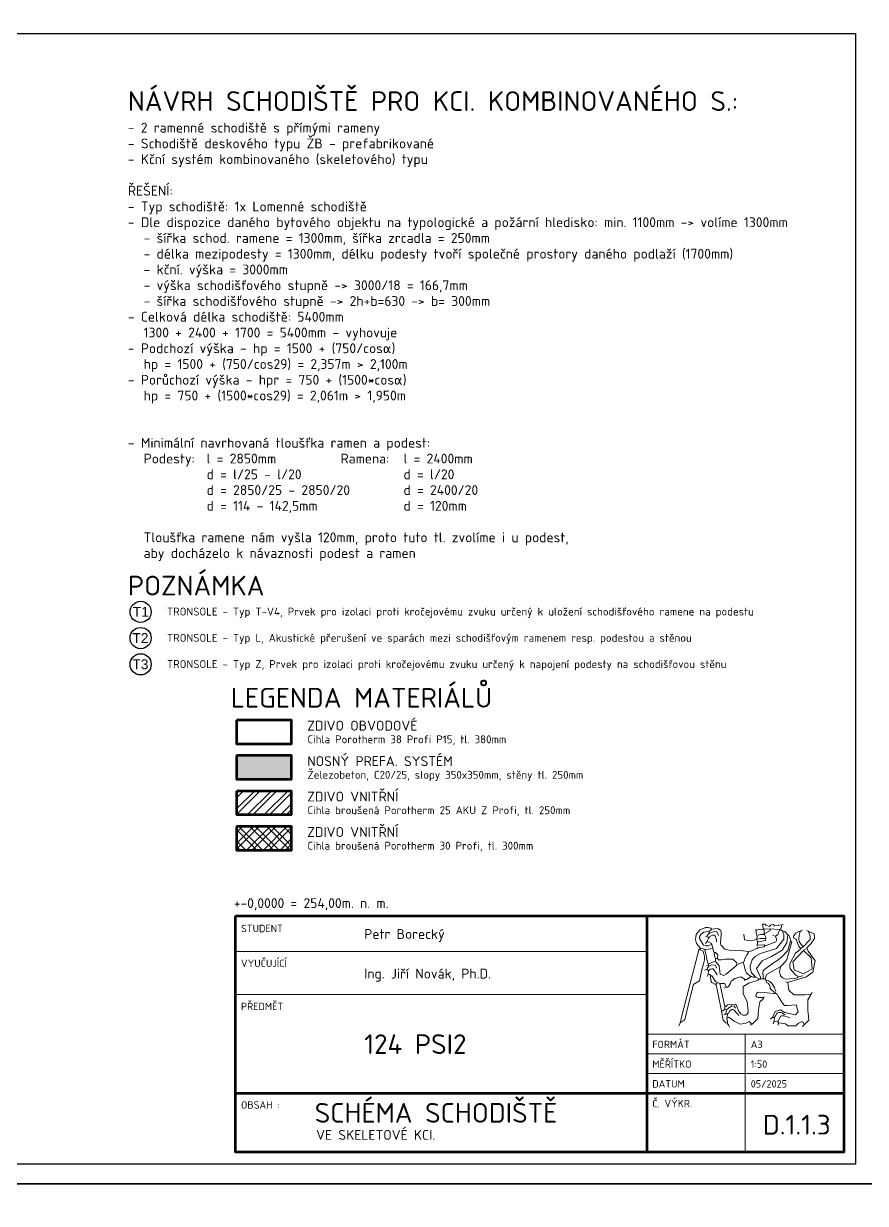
# Model space of a CAD drawing. Header units: millimetres. Extents: x 12904 to 327904, y -199771 to 141779.
# Drawn here: x 107092 to 117779, y 111829 to 126804 of the extents above; entities that cross this region are included whole.
import ezdxf

# ---------------------------------------------------------------- set-up
doc = ezdxf.new("R2010")
doc.units = ezdxf.units.MM
for name, color, linetype, lineweight in [('00 tenká plná', 7, 'Continuous', 13), ('_INTERIER', 8, 'Continuous', 13), ('Zdivo', 6, 'Continuous', 60)]:
    doc.layers.add(name, color=color, linetype=linetype, lineweight=lineweight)
doc.layers.add('Kóty', color=1, linetype='Continuous')
doc.layers.add('Šrafy', color=253, linetype='Continuous')
doc.styles.add('ISOCPEUR', font='isocpeur.ttf')
doc.styles.get("Standard").update_dxf_attribs({"font": 'arial.ttf'})

msp = doc.modelspace()

# ---------------------------------------------------------------- hatches: boundary and pattern name
at = {"layer": '_INTERIER'}
h = msp.add_hatch(color=256, dxfattribs=at)
h.dxf.hatch_style = 1
h.paths.add_polyline_path([(110493.1, 117213.8), (110493.1, 117513.8), (109793.1, 117513.8), (109793.1, 117213.8)])
at = {"layer": 'Šrafy'}
h = msp.add_hatch(dxfattribs=at)
h.set_pattern_fill('ZDIVO-OBECNE', color=256, scale=50)
h.set_pattern_definition([(45, (-372505.85, 111409.35), (-106.066017, 106.066017), []), (45, (-372435.14, 111409.35), (-106.066017, 106.066017), [])])
h.paths.add_polyline_path([(110493.1, 116763.8), (110493.1, 117063.8), (109793.1, 117063.8), (109793.1, 116763.8)])
h = msp.add_hatch(dxfattribs=at)
h.set_pattern_fill('ZDIVO-VYS_PEV', color=256, scale=50)
h.set_pattern_definition([(45, (-372505.85, 110969.35), (-106.066017, 106.066017), []), (45, (-372435.14, 110969.35), (-106.066017, 106.066017), []), (135, (-372505.85, 110969.35), (-106.066017, -106.066017), []), (135, (-372435.14, 110969.35), (-106.066017, -106.066017), [])])
h.paths.add_polyline_path([(110493.1, 116313.8), (110493.1, 116613.8), (109793.1, 116613.8), (109793.1, 116313.8)])

# ---------------------------------------------------------------- linework, layer by layer
for points in [[(107404.2, 112079.3), (96904.2, 112079.3), (96904.2, 126929.3), (107404.2, 126929.3)], [(107404.2, 126929.3), (117904.2, 126929.3), (117904.2, 112079.3), (107404.2, 112079.3)]]:
    msp.add_lwpolyline(points)
for points in [[(96904.2, 126929.3), (117904.2, 126929.3), (117904.2, 112079.3), (96904.2, 112079.3)], [(97154.2, 126679.3), (117654.2, 126679.3), (117654.2, 112329.3), (97154.2, 112329.3)], [(96904.2, 112079.3), (138904.2, 112079.3), (138904.2, 82379.3), (96904.2, 82379.3)]]:
    msp.add_lwpolyline(points, close=True)
at = {"layer": '00 tenká plná', "linetype": 'Continuous'}
for p, q in [((114679.5, 115479.3), (109782.6, 115479.3)), ((109782.6, 115479.3), (109782.6, 112479.3)), ((117504.2, 115479.3), (114679.5, 115479.3)), ((115004.2, 112479.3), (115004.2, 115479.3)), ((117504.2, 112479.3), (117504.2, 115479.3)), ((115747.9, 115213), (115765.6, 115218.1)), ((116403.5, 115223.2), (116400.9, 115182.7)), ((116492.1, 115306.6), (116492.1, 115251)), ((116603.4, 115230.7), (116633.8, 115223.2)), ((109782.6, 115027.3), (114679.5, 115027.3)), ((114679.5, 115027.3), (115004.2, 115027.3)), ((115879.5, 114937.3), (115899.8, 114937.3)), ((116150.4, 114861.5), (116226.3, 114889.3)), ((115735.2, 114788.1), (115763.1, 114798.2)), ((115760.5, 114846.3), (115780.8, 114851.3)), ((115897.2, 114626.2), (115882, 114611.1)), ((116765.4, 114641.4), (116793.3, 114633.8)), ((109782.6, 114479.3), (114679.5, 114479.3)), ((114679.5, 114479.3), (115004.2, 114479.3)), ((116499.7, 114451.7), (116489.5, 114446.7)), ((117102.1, 114504.8), (117092, 114489.6)), ((116018.7, 114165.9), (116013.7, 114163.4)), ((116600.9, 114191.2), (116575.6, 114165.9)), ((115004.2, 113979.3), (117504.2, 113979.3)), ((116254.2, 113229.3), (116254.2, 113979.3)), ((115004.2, 113729.3), (117504.2, 113729.3)), ((115004.2, 113479.3), (117504.2, 113479.3)), ((109782.6, 113229.3), (114679.5, 113229.3)), ((114679.5, 113229.3), (115004.2, 113229.3)), ((115004.2, 113229.3), (117504.2, 113229.3)), ((116254.2, 113229.3), (116254.2, 112479.3)), ((109782.6, 112479.3), (114679.5, 112479.3)), ((114679.5, 112479.3), (117504.2, 112479.3))]:
    msp.add_line(p, q, dxfattribs=at)
for points in [[(115689.7, 115068.9), (115682.1, 115073.9), (115634, 115129.6), (115626.4, 115162.5), (115623.9, 115177.6), (115631.4, 115240.9), (115676.7, 115300), (115742.8, 115326.9), (115745.4, 115329.4), (115783.3, 115329.4), (115816.2, 115321.8), (115826.4, 115311.7), (115818.8, 115299), (115790.9, 115278.8), (115796, 115273.7), (115798.5, 115268.7), (115798.5, 115263.6), (115801, 115261.1), (115818.8, 115263.6), (115859.3, 115281.3), (115892.2, 115276.3), (115912.4, 115228.2)], [(115828.9, 115309.2), (115907.4, 115316.7), (115914.9, 115314.2), (115930.1, 115301.6), (115937.7, 115296.5), (115947.9, 115276.3), (115947.9, 115251), (115940.3, 115127), (115942.8, 115109.3), (115993.7, 115055), (116069.4, 115038.5), (116228.8, 115033.5), (116292.1, 115025.9), (116292.1, 115005.6), (116271.9, 114982.9), (116251.6, 114944.9), (116238.9, 114904.5), (116233.9, 114894.3), (116228.8, 114889.3), (116231.4, 114879.2), (116256.7, 114780.5), (116269.3, 114757.8), (116294.6, 114732.5), (116312.4, 114722.4), (116322.5, 114709.7), (116317.4, 114699.6), (116269.3, 114669.2), (116256.7, 114669.2), (116251.6, 114666.7), (116249.1, 114664.2), (116244, 114654.1)], [(116390.8, 115299), (116426.3, 115304.1), (116484.5, 115309.2)], [(116573.1, 115309.2), (116570.5, 115296.5), (116568, 115291.4), (116502.2, 115253.5), (116497.1, 115243.4), (116514.9, 115210.5), (116514.9, 115200.4), (116509.8, 115167.5), (116423.7, 115147.3), (116411.1, 115149.8), (116406, 115094.2)], [(116471.8, 115372.4), (116474.4, 115367.3), (116481.9, 115321.8), (116484.5, 115319.3), (116484.5, 115309.2), (116568, 115314.2), (116684.4, 115304.1), (116697.1, 115301.6)], [(116474.4, 115372.4), (116481.9, 115374.9), (116507.3, 115374.9), (116514.9, 115359.7), (116560.4, 115342), (116575.6, 115357.2), (116578.1, 115364.8), (116613.6, 115369.9), (116623.7, 115352.1), (116676.9, 115357.2), (116681.9, 115364.8), (116719.9, 115362.3), (116702.2, 115301.6), (116714.8, 115296.5), (116732.5, 115283.9), (116757.9, 115281.3), (116798.4, 115235.8), (116803.4, 115233.3), (116808.5, 115233.3), (116831.3, 115167.5), (116833.8, 115154.9), (116846.4, 115147.3), (116783.2, 114924.7), (116770.5, 114909.5), (116768, 114904.5), (116768, 114901.9), (116699.6, 114831.1), (116687, 114770.4), (116699.6, 114717.3), (116724.9, 114692), (116760.4, 114676.8), (116876.8, 114681.9), (116914.8, 114694.5), (116919.9, 114699.6), (116922.4, 114707.2), (116983.1, 114717.3)], [(116722.4, 115364.8), (116730, 115369.9), (116735.1, 115369.9)], [(115826.4, 115114.4), (115780.8, 115099.2), (115752.9, 115099.2), (115722.6, 115106.8), (115671.9, 115192.8), (115674.5, 115213), (115677, 115220.6), (115689.7, 115243.4), (115727.6, 115273.7), (115788.4, 115278.8)], [(115801, 115258.6), (115770.7, 115228.2), (115780.8, 115205.4), (115785.9, 115200.4), (115770.7, 115154.9), (115747.9, 115127)], [(115785.9, 115200.4), (115793.4, 115205.4), (115798.5, 115205.4), (115806.1, 115215.6), (115839, 115235.8), (115869.4, 115235.8), (115889.6, 115175.1), (115889.6, 115149.8)], [(116233.9, 115245.9), (116243.7, 115176.7), (116319.9, 115162.5), (116398.4, 115180.2), (116408.5, 115152.3)], [(116687, 115299), (116669.3, 115240.9), (116638.9, 115223.2), (116649, 115185.2), (116649, 115167.5), (116643.9, 115147.3), (116519.9, 115101.7), (116502.2, 115096.7), (116494.6, 115089.1), (116489.5, 115086.6), (116413.6, 115071.4), (116408.5, 115068.9), (116406, 115066.3), (116395.9, 115066.3), (116314.9, 115025.9), (116297.2, 115020.8)], [(116732.5, 115281.3), (116735.1, 115261.1), (116742.7, 115240.9), (116745.2, 115182.7), (116651.5, 115066.3), (116449, 115000.6), (116380.7, 114962.6), (116355.4, 114937.3), (116342.7, 114922.2), (116317.4, 114843.8), (116314.9, 114841.2), (116314.9, 114818.5), (116335.1, 114757.8), (116378.2, 114709.7), (116378.2, 114704.6), (116433.9, 114676.8), (116444, 114676.8), (116449, 114679.3), (116487, 114679.3), (116499.7, 114679.3), (116507.3, 114676.8), (116517.4, 114656.6), (116522.4, 114633.8), (116547.8, 114618.6), (116562.9, 114600.9), (116570.5, 114575.6), (116570.5, 114555.4), (116568, 114552.9), (116616.1, 114514.9), (116651.5, 114489.6), (116494.6, 114507.4), (116418.7, 114512.4), (116395.9, 114499.8), (116388.3, 114464.4), (116400.9, 114451.7), (116416.1, 114444.1), (116487, 114444.1), (116484.5, 114428.9), (116481.9, 114423.9), (116438.9, 114386), (116421.2, 114287.3), (116412.3, 114176.3), (116342.7, 114105.2), (116314.9, 114090)], [(116383.2, 115304.1), (116390.8, 115299), (116393.4, 115294), (116393.4, 115266.2), (116400.9, 115228.2), (116449, 115243.4), (116487, 115240.9), (116489.5, 115240.9), (116494.6, 115243.4)], [(116793.3, 115238.3), (116783.2, 115134.6), (116720.8, 115042.6), (116626.2, 114982.9), (116621.2, 114982.9), (116606, 114975.3), (116585.7, 114962.6), (116469.3, 114909.5), (116397.1, 114810.2), (116446.5, 114699.6), (116449, 114684.4)], [(116406, 115185.2), (116444, 115190.3), (116471.8, 115192.8), (116512.3, 115190.3)], [(117059.1, 115278.8), (117127.4, 115251), (117132.5, 115192.8), (117086.9, 115122), (117036.3, 115073.9), (117054, 115030.9), (117142, 114906.4), (117112.2, 114762.8), (117021.1, 114702.1), (116798.4, 114636.4), (116793.3, 114631.3), (116805.9, 114535.2), (116871.8, 114477), (117013.5, 114477), (117089.4, 114487.1), (117046.4, 114413.8), (117048.9, 114269.6), (117051.5, 114254.4), (117054, 114246.8), (117059.1, 114153.3), (117000.9, 114095.1), (116990.7, 114079.9), (116978.1, 114077.4)], [(117031.2, 115294), (117051.5, 115283.9), (117061.6, 115273.7), (117079.3, 115220.6), (117079.3, 115180.2), (116990.7, 115086.6), (116960.4, 115066.3), (116955.3, 115061.3), (116952.8, 115053.7), (116892, 115005.6), (116818.6, 114871.6), (116818.6, 114836.2), (116823.7, 114808.3), (116897.1, 114724.9), (116922.4, 114712.2)], [(116955.3, 115066.3), (116935, 115094.2), (116907.2, 115157.4), (116904.7, 115175.1), (116897.1, 115182.7), (116871.8, 115195.3), (116866.7, 115218.1), (116869.2, 115230.7), (116897.1, 115258.6), (116932.5, 115278.8), (116942.6, 115278.8), (116945.2, 115281.3), (116952.8, 115281.3), (116937.6, 115230.7), (116932.5, 115190.3), (116935, 115187.7), (116940.1, 115154.9), (116965.4, 115114.4), (116988.2, 115089.1)], [(116952.8, 115278.8), (116962.9, 115288.9), (116978.1, 115296.5)], [(115664.4, 115061.3), (115664.4, 115056.2), (115717.5, 115030.9), (115737.8, 114962.6), (115737.8, 114922.2), (115720, 114853.9), (115717.5, 114848.8), (115715, 114846.3), (115712.4, 114821), (115709.9, 114815.9), (115707.4, 114813.4), (115671.9, 114654.1), (115601.1, 114611.1), (115596, 114606), (115593.5, 114600.9), (115580.8, 114537.7), (115578.3, 114532.7), (115575.8, 114530.1), (115573.2, 114507.4), (115570.7, 114502.3), (115568.2, 114499.8), (115487.2, 114163.4), (115484.6, 114158.3), (115479.6, 114153.3), (115441.6, 114128), (115428.9, 114120.4), (115408.7, 114082.4)], [(115431.5, 114125.4), (115434, 114160.8), (115664.4, 115046.1), (115669.4, 115048.6)], [(115674.5, 115048.6), (115689.7, 115068.9), (115732.7, 115056.2), (115742.8, 115048.6), (115742.8, 115046.1), (115745.4, 115028.4), (115760.5, 114957.6), (115765.6, 114927.2), (115790.9, 114838.7), (115783.3, 114826.1), (115773.2, 114818.5), (115765.6, 114798.2), (115785.9, 114785.6), (115783.3, 114735), (115803.6, 114735), (115813.7, 114724.9), (115813.7, 114694.5), (115821.3, 114643.9), (115831.4, 114633.8), (115866.9, 114613.6), (115871.9, 114613.6), (115877, 114611.1), (115884.6, 114603.5), (115912.4, 114461.8), (115952.9, 114272.1), (115968.1, 114274.7), (115993.4, 114294.9), (115995.9, 114327.8), (116006.1, 114330.3), (116028.9, 114350.5), (116130.1, 114358.1), (116142.8, 114342.9), (116173.1, 114267.1), (116183.3, 114251.9), (116193.4, 114239.2), (116198.4, 114231.7), (116221.2, 114219), (116236.4, 114219), (116259.2, 114219), (116274.4, 114226.6), (116279.4, 114231.7), (116289.6, 114251.9), (116292.1, 114269.6), (116277.2, 114386), (116226.3, 114494.7), (116226.3, 114583.2), (116297.2, 114626.2), (116418.7, 114664.2), (116423.7, 114666.7), (116431.3, 114676.8)], [(115747.9, 115051.2), (115816.2, 115058.7), (115836.5, 115066.3)], [(115773.2, 115154.9), (115823.8, 115127), (115854.2, 115020.8), (115859.3, 115015.8), (115874.4, 115013.2), (115907.4, 114982.9), (115902.3, 114937.3), (115914.9, 114922.2), (115950.4, 114922.2), (115993.4, 114929.8), (116094.7, 114929.8), (116142.8, 114886.8), (116147.8, 114869.1), (116147.8, 114856.4), (116145.3, 114851.3), (116011.1, 114737.5), (115980.8, 114722.4), (115935.2, 114740.1), (115930.1, 114772.9), (115922.5, 114846.3), (115884.6, 114891.8), (115877, 114896.9)], [(115859.3, 115013.2), (115866.9, 114955), (115877, 114937.3), (115874.4, 114934.8), (115874.4, 114924.7), (115877, 114901.9)], [(116413.6, 115106.8), (116494.6, 115111.9), (116502.2, 115104.3)], [(116487, 114681.9), (116481.9, 114707.2), (116479.4, 114737.5), (116476.9, 114740.1), (116476.9, 114757.8), (116479.4, 114767.9), (116481.9, 114785.6), (116611, 114881.7), (116669.3, 114917.1), (116719.9, 114957.6), (116795.8, 115038.5), (116823.7, 115144.7), (116826.2, 115149.8), (116833.8, 115154.9)], [(116993.3, 115038.5), (117089.4, 114944.9), (117102.1, 114805.8), (116992, 114742.6), (116874.3, 114793.2), (116856.6, 114894.3), (116993.3, 115038.5)], [(116995.8, 115038.5), (117000.9, 115048.6), (117026.2, 115058.7)], [(115783.3, 114864), (115849.1, 114894.3), (115871.9, 114899.4)], [(115768.1, 114709.7), (115783.3, 114735)], [(115790.9, 114785.6), (115808.6, 114800.8), (115828.9, 114808.3), (115846.6, 114805.8), (115897.2, 114732.5)], [(115793.4, 114841.2), (115826.4, 114856.4), (115870.6, 114852.3), (115892.2, 114815.9)], [(115816.2, 114719.8), (115831.4, 114717.3), (115877, 114646.5), (115932.7, 114621.2), (115993.4, 114330.3)], [(116325, 114709.7), (116337.7, 114709.7), (116355.4, 114702.1), (116380.7, 114699.6)], [(116697.1, 114831.1), (116522.4, 114735), (116507.3, 114679.3)], [(115937.7, 114618.6), (115990.9, 114621.2), (116013.7, 114575.6), (115985.8, 114560.5)], [(116013.7, 114575.6), (116028.9, 114575.6), (116041.5, 114580.7), (116064.3, 114626.2), (116076.9, 114649), (116087.1, 114659.1), (116122.5, 114681.9), (116198.4, 114707.2), (116251.6, 114669.2)], [(116522.4, 114659.1), (116547.8, 114654.1), (116562.9, 114643.9), (116580.7, 114631.3), (116623.7, 114568.1), (116631.3, 114552.9), (116636.4, 114537.7), (116641.4, 114517.5)], [(116654.1, 114487.1), (116661.7, 114482.1), (116671.8, 114459.3), (116724.9, 114370.8), (116752.8, 114342.9), (116790.8, 114340.4), (116899.6, 114350.5), (116924.9, 114262), (116892, 114224.1), (116755.3, 114251.9), (116702.2, 114287.3), (116634.8, 114263.6), (116603.4, 114196.2), (116606, 114188.7), (116623.7, 114188.7), (116621.2, 114145.7), (116606, 114110.3)], [(115952.9, 114269.6), (115973.2, 114155.8), (116006.1, 114122.9), (116011.1, 114120.4), (116026.3, 114115.3)], [(115993.4, 114289.8), (116016.2, 114284.8), (116006.1, 114236.7), (116028.9, 114234.2), (116028.9, 114226.6), (116028.9, 114221.5), (116021.3, 114176), (116021.3, 114165.9), (116026.3, 114148.2), (116028.9, 114110.3), (116039, 114095.1), (116049.1, 114074.8), (116051.6, 114067.3)], [(116016.2, 114284.8), (116039, 114307.5), (116084.5, 114337.9), (116112.4, 114332.8), (116130.1, 114307.5)], [(116028.9, 114234.2), (116039, 114244.3), (116056.7, 114274.7), (116061.8, 114279.7), (116084.5, 114289.8), (116097.2, 114289.8), (116109.9, 114287.3), (116150.4, 114241.8), (116173.1, 114214)], [(115985.8, 114224.1), (116006.1, 114236.7)], [(116028.9, 114186.1), (116046.6, 114191.2), (116114.9, 114140.6), (116187.4, 114102.7), (116261.7, 114117.8), (116304.8, 114138.7), (116332.6, 114110.3), (116335.1, 114105.2)], [(116623.7, 114138.1), (116671.8, 114135.5), (116671.8, 114090)], [(116626.2, 114191.2), (116636.4, 114211.4), (116654.1, 114239.2), (116659.1, 114244.3), (116676.9, 114254.4), (116687, 114254.4), (116709.8, 114254.4), (116722.4, 114249.4), (116747.7, 114229.1), (116765.4, 114221.5)], [(116671.8, 114135.5), (116671.8, 114140.6), (116699.6, 114203.8), (116704.7, 114206.4), (116712.3, 114208.9), (116742.7, 114208.9), (116798.4, 114191.2), (116818.6, 114186.1)], [(116676.9, 114115.3), (116681.9, 114120.4), (116762.9, 114110.3), (116798.4, 114085), (116894.5, 114085), (116904.7, 114090), (116930, 114115.3), (116930, 114117.8), (116967.9, 114135.5), (116970.5, 114133), (116980.6, 114133), (116990.7, 114128), (117000.9, 114095.1)]]:
    msp.add_lwpolyline(points, dxfattribs=at)
at = {"layer": 'Kóty'}
for centre in [(108577.3, 119337.8), (108577.3, 119004.7), (108577.3, 118671.7)]:
    msp.add_circle(centre, 134.5, dxfattribs=at)
at = {"layer": 'Zdivo'}
for points in [[(109793.1, 117963.8), (109793.1, 117663.8), (110493.1, 117663.8), (110493.1, 117963.8), (109793.1, 117963.8)], [(109793.1, 117513.8), (109793.1, 117213.8), (110493.1, 117213.8), (110493.1, 117513.8), (109793.1, 117513.8)], [(109793.1, 117063.8), (109793.1, 116763.8), (110493.1, 116763.8), (110493.1, 117063.8), (109793.1, 117063.8)], [(109793.1, 116613.8), (109793.1, 116313.8), (110493.1, 116313.8), (110493.1, 116613.8), (109793.1, 116613.8)], [(115004.2, 115479.3), (115004.2, 112479.3)], [(109782.6, 113229.3), (117504.2, 113229.3)]]:
    msp.add_lwpolyline(points, dxfattribs=at)
msp.add_lwpolyline([(109782.6, 115479.3), (117504.2, 115479.3), (117504.2, 112479.3), (109782.6, 112479.3)], close=True, dxfattribs=at)

# ---------------------------------------------------------------- texts
at = {"linetype": 'Continuous', "lineweight": 30, "style": 'ISOCPEUR'}
for s, height, p in [('NÁVRH SCHODIŠTĚ PRO KCI. KOMBINOVANÉHO S.:', 250, (108415.3, 125695.9)), ('- 2 ramenné schodiště s přímými rameny', 125, (108415.3, 125420.9)), ('- Schodiště deskového typu ŽB - prefabrikované', 125, (108415.3, 125220.9)), ('- Kční systém kombinovaného (skeletového) typu', 125, (108415.3, 125020.9)), ('ŘEŠENÍ:', 125, (108415.3, 124620.9)), ('- Typ schodiště: 1x Lomenné schodiště', 125, (108415.3, 124420.9)), ('- Dle dispozice daného bytového objektu na typologické a požární hledisko: min. 1100mm -> volíme 1300mm  ', 125, (108415.3, 124220.9)), ('- šířka schod. ramene = 1300mm, šířka zrcadla = 250mm', 125, (108615.3, 124020.9)), ('- délka mezipodesty = 1300mm, délku podesty tvoří společné prostory daného podlaží (1700mm)', 125, (108615.3, 123820.9)), ('- kční. výška = 3000mm ', 125, (108615.3, 123620.9)), ('- výška schodišťového stupně -> 3000/18 = 166,7mm', 125, (108615.3, 123420.9)), ('- šířka schodišťového stupně -> 2h+b=630 -> b= 300mm', 125, (108615.3, 123220.9)), ('- Celková délka schodiště: 5400mm ', 125, (108415.3, 123020.9)), ('1300 + 2400 + 1700 = 5400mm - vyhovuje', 125, (108615.3, 122820.9)), ('- Podchozí výška - hp = 1500 + (750/cosα) ', 125, (108415.3, 122620.9)), ('hp = 1500 + (750/cos29) = 2,357m > 2,100m', 125, (108615.3, 122420.9)), ('- Porůchozí výška - hpr = 750 + (1500*cosα) ', 125, (108415.3, 122220.9)), ('hp = 750 + (1500*cos29) = 2,061m > 1,950m', 125, (108615.3, 122020.9)), ('- Minimální navrhovaná tloušťka ramen a podest:', 125, (108415.3, 121420.9)), ('Podesty: ', 125, (108615.3, 121220.9)), ('l = 2850mm', 125, (109415.3, 121220.9)), ('Ramena: ', 125, (111115.3, 121220.9)), ('l = 2400mm', 125, (111915.3, 121220.9)), ('d = l/25 - l/20', 125, (109415.3, 121020.9)), ('d = l/20', 125, (111915.3, 121020.9)), ('d = 2850/25 - 2850/20', 125, (109415.3, 120820.9)), ('d = 2400/20', 125, (111915.3, 120820.9)), ('d = 114 - 142,5mm', 125, (109415.3, 120620.9)), ('d = 120mm', 125, (111915.3, 120620.9)), ('Tloušťka ramene nám vyšla 120mm, proto tuto tl. zvolíme i u podest, ', 125, (108615.3, 120220.9)), ('aby docházelo k návaznosti podest a ramen', 125, (108615.3, 120020.9)), ('POZNÁMKA', 250, (108415.3, 119545.9)), ('TRONSOLE - Typ T-V4, Prvek pro izolaci proti kročejovému zvuku určený k uložení schodišťového ramene na podestu', 100, (108912, 119291.1)), ('TRONSOLE - Typ L, Akustické přerušení ve sparách mezi schodišťovým ramenem resp. podestou a stěnou', 100, (108912, 118958)), ('TRONSOLE - Typ Z, Prvek pro izolaci proti kročejovému zvuku určený k napojení podesty na schodišťovou stěnu', 100, (108912, 118625)), ('LEGENDA MATERIÁLŮ', 250, (109721.7, 118122.3)), ('ZDIVO OBVODOVÉ ', 125, (110692.2, 117830.8)), ('Cihla Porotherm 38 Profi P15, tl. 380mm', 100, (110696, 117669.7)), ('NOSNÝ PREFA. SYSTÉM', 125, (110692.2, 117380.8)), ('Železobeton, C20/25, slopy 350x350mm, stěny tl. 250mm', 100, (110696, 117219.7)), ('ZDIVO VNITŘNÍ', 125, (110692.2, 116930.8)), ('Cihla broušená Porotherm 25 AKU Z Profi, tl. 250mm', 100, (110696, 116769.7)), ('ZDIVO VNITŘNÍ', 125, (110692.2, 116480.8)), ('Cihla broušená Porotherm 30 Profi, tl. 300mm', 100, (110696, 116319.7)), ('+-0,0000 = 254,00m. n. m.', 125, (109760.4, 115578.6))]:
    msp.add_text(s, height=height, dxfattribs=at).set_placement(p)
at = {"layer": '00 tenká plná', "linetype": 'Continuous', "style": 'ISOCPEUR'}
for s, p in [('STUDENT', (109851.9, 115271.9)), ('VYUČUJÍCÍ', (109851.9, 114830.1)), ('PŘEDMĚT', (109851.9, 114282.1)), ('FORMÁT', (115073.4, 113800)), ('A3', (116323.5, 113800)), ('MĚŘÍTKO', (115073.4, 113549.9)), ('1:50', (116323.5, 113550)), ('DATUM', (115073.4, 113300)), ('05/2025', (116323.5, 113300)), ('OBSAH :', (109851.9, 113032.1)), ('Č. VÝKR.', (115073.4, 113049.9))]:
    msp.add_text(s, height=93.75, dxfattribs=at).set_placement(p)
at = {"layer": '00 tenká plná', "attachment_point": 1, "style": 'ISOCPEUR'}
for s, width, insert, char_height in [('Petr Borecký', 4616.435, (111416.1, 115311.3), 125), ('Ing. Jiří Novák, Ph.D.', 4616.435, (111416.1, 114808.3), 125), ('124 PSI2', 3165.19, (111416.1, 113975.9), 250), ('SCHÉMA SCHODIŠTĚ', 4037.237, (110787.8, 113103.8), 250), ('D.1.1.3', 630.19, (116476, 112953.5), 250), ('VE SKELETOVÉ KCI.', 4616.435, (110806.1, 112761.3), 125)]:
    msp.add_mtext_dynamic_manual_height_columns(s, width=width, gutter_width=1, heights=[0], dxfattribs=dict(at, insert=insert, char_height=char_height))
at = {"layer": 'Kóty', "color": 3}
for s, p in [('T1', (108478.6, 119275.9)), ('T2', (108472.9, 118942.8)), ('T3', (108472.9, 118609.8))]:
    msp.add_text(s, height=125, dxfattribs=at).set_placement(p)

doc.saveas('drawing.dxf')
